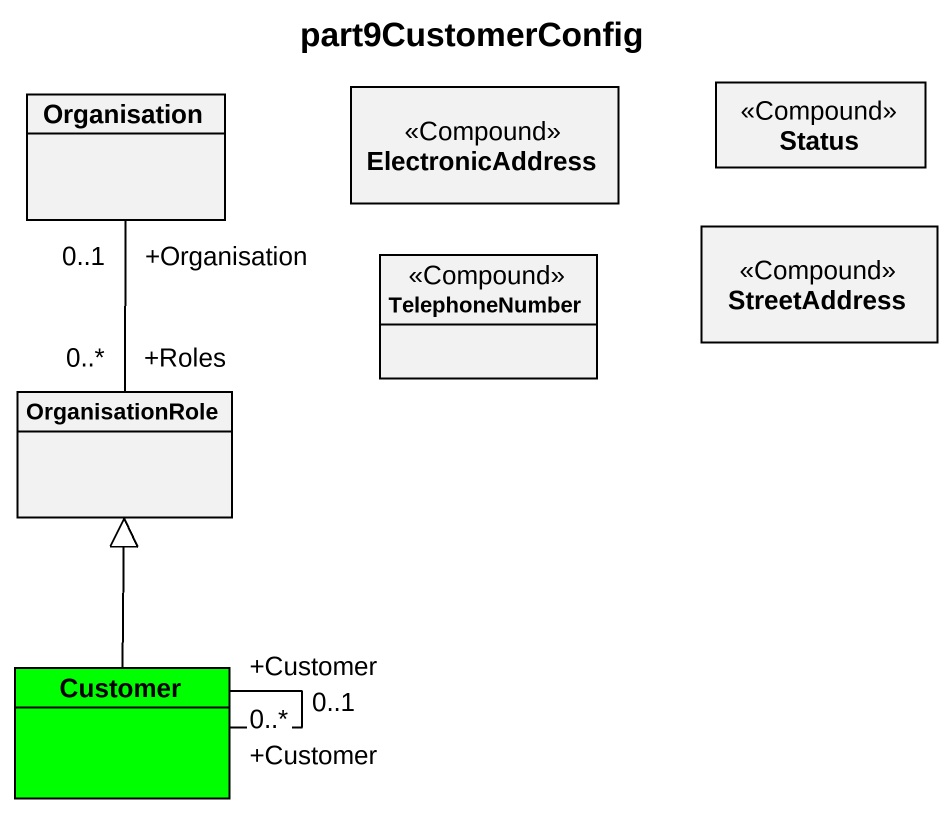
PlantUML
@startuml
title part9CustomerConfig
hide circle
hide empty members
class Organisation
class ElectronicAddress <<Compound>>
class Status <<Compound>>
class TelephoneNumber <<Compound>>
class StreetAddress <<Compound>>
class OrganisationRole
class Customer #00FF00
OrganisationRole "+Roles\n0..*" -up- "+Organisation\n0..1" Organisation
Customer -up-|> OrganisationRole
Customer "+Customer\n0..1" -- "+Customer\n0..*" Customer
@enduml
